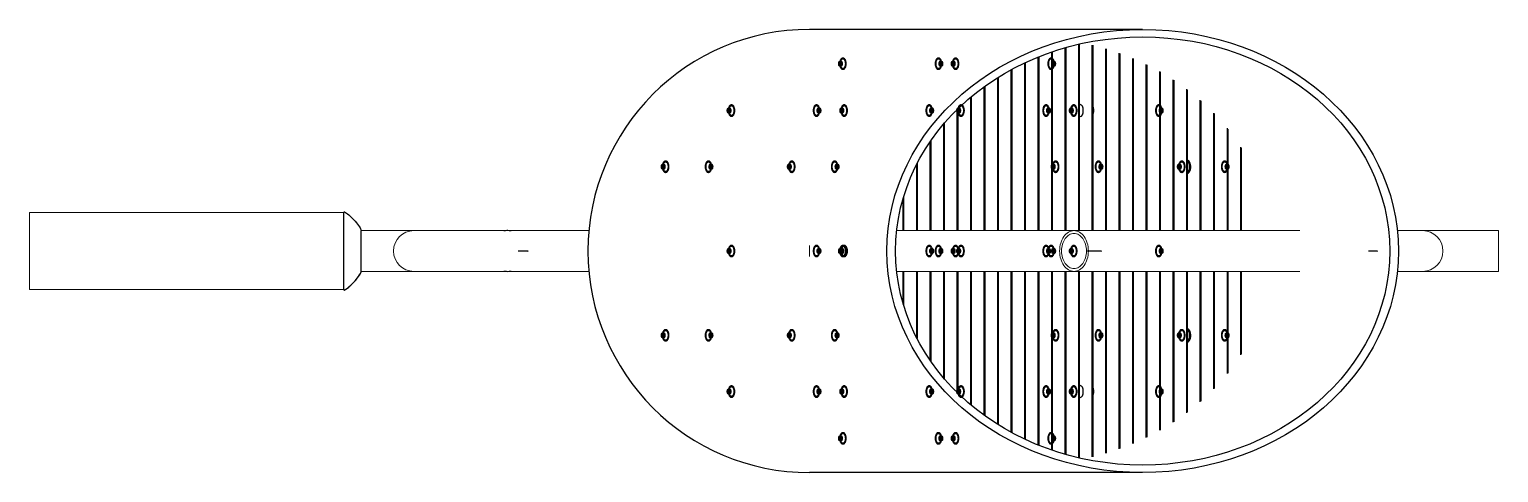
# Model space of a CAD drawing. Header units: millimetres. Extents: x 1147.5 to 1224.1, y 2097.1 to 2139.6.
# Drawn here: x 1220.918 to 1224.057, y 2104.418 to 2105.364 of the extents above; entities that cross this region are included whole.
import ezdxf

# ---------------------------------------------------------------- set-up
doc = ezdxf.new("R2010")
doc.units = ezdxf.units.MM
doc.linetypes.add('DASHED', pattern=[0.75, 0.5, -0.25])
for name, color, linetype in [('Cubierta_BackgroundLines', 4, 'Continuous'), ('Lamelas_BackgroundLines', 150, 'Continuous'), ('Reductores_BackgroundLines', 3, 'Continuous'), ('Reductores_CurveTangencyLines', 3, 'Continuous'), ('Separador_BackgroundLines', 5, 'Continuous'), ('Tapon_BackgroundLines', 1, 'Continuous'), ('Tapon_CurveTangencyLines', 1, 'Continuous'), ('tubo de media_BackgroundLines', 3, 'Continuous')]:
    doc.layers.add(name, color=color, linetype=linetype)
for name, color, linetype, lineweight in [('PVC3_BackgroundLines', 1, 'Continuous', 13), ('PVC3_CurveTangencyLines', 1, 'Continuous', 13), ('PVC6_BackgroundLines', 1, 'Continuous', 13)]:
    doc.layers.add(name, color=color, linetype=linetype, lineweight=lineweight)

msp = doc.modelspace()

# ---------------------------------------------------------------- linework, layer by layer
at = {"layer": 'Cubierta_BackgroundLines', "linetype": 'Continuous'}
for p, q in [((1223.2962, 2105.3641), (1222.5844, 2105.3641)), ((1223.2962, 2104.4177), (1222.5844, 2104.4177))]:
    msp.add_line(p, q, dxfattribs=at)
for start, end in [(90, 180), (90, 270), (180, 270)]:
    msp.add_arc((1222.5844, 2104.8909), 0.4732, start, end, dxfattribs=at)
for major_axis in [(-0.5464, 0), (-0.5279, 0)]:
    msp.add_ellipse((1223.2962, 2104.8909), major_axis=major_axis, ratio=0.866025, dxfattribs=at)
at = {"layer": 'Lamelas_BackgroundLines', "linetype": 'Continuous'}
for p, q in [((1223.1309, 2104.9344), (1223.1309, 2105.3251)), ((1223.1318, 2105.3254), (1223.1318, 2104.9344)), ((1223.1598, 2104.9344), (1223.1598, 2105.3326)), ((1223.1606, 2105.3328), (1223.1606, 2104.9344)), ((1223.1886, 2104.9344), (1223.1886, 2105.3308)), ((1223.1895, 2105.3305), (1223.1895, 2104.9344)), ((1223.0443, 2104.9344), (1223.0443, 2105.2928)), ((1223.0452, 2105.2932), (1223.0452, 2104.9344)), ((1223.0732, 2104.9344), (1223.0732, 2105.3053)), ((1223.0741, 2105.3057), (1223.0741, 2104.9344)), ((1223.102, 2104.9344), (1223.102, 2105.3161)), ((1223.1029, 2105.3164), (1223.1029, 2104.9344)), ((1223.2175, 2104.9344), (1223.2175, 2105.3229)), ((1223.2183, 2105.3226), (1223.2183, 2104.9344)), ((1223.2463, 2104.9344), (1223.2463, 2105.3134)), ((1223.2472, 2105.313), (1223.2472, 2104.9344)), ((1223.2752, 2104.9344), (1223.2752, 2105.3022)), ((1223.276, 2105.3017), (1223.276, 2104.9344)), ((1222.9866, 2104.9344), (1222.9866, 2105.2613)), ((1222.9875, 2105.2618), (1222.9875, 2104.9344)), ((1223.0155, 2104.9344), (1223.0155, 2105.2782)), ((1223.0164, 2105.2786), (1223.0164, 2104.9344)), ((1223.304, 2104.9344), (1223.304, 2105.2891)), ((1223.3049, 2105.2885), (1223.3049, 2104.9344)), ((1223.3329, 2104.9344), (1223.3329, 2105.2739)), ((1223.3337, 2105.2733), (1223.3337, 2104.9344)), ((1222.9578, 2104.9344), (1222.9578, 2105.2419)), ((1222.9587, 2105.2425), (1222.9587, 2104.9344)), ((1223.3617, 2104.9344), (1223.3617, 2105.2564)), ((1223.3626, 2105.2556), (1223.3626, 2104.9344)), ((1223.3906, 2104.9344), (1223.3906, 2105.2362)), ((1223.3914, 2105.2353), (1223.3914, 2104.9344)), ((1222.9289, 2104.9344), (1222.9289, 2105.2194)), ((1222.9298, 2105.2201), (1222.9298, 2104.9344)), ((1223.4194, 2104.9344), (1223.4194, 2105.2128)), ((1223.4203, 2105.2118), (1223.4203, 2104.9344)), ((1222.9001, 2104.9344), (1222.9001, 2105.1932)), ((1222.901, 2105.1941), (1222.901, 2104.9344)), ((1223.4483, 2104.9344), (1223.4483, 2105.1854)), ((1223.4491, 2105.1842), (1223.4491, 2104.9344)), ((1222.8712, 2104.9344), (1222.8712, 2105.1622)), ((1222.8721, 2105.1632), (1222.8721, 2104.9344)), ((1223.4771, 2104.9344), (1223.4771, 2105.1529)), ((1223.478, 2105.1514), (1223.478, 2104.9344)), ((1222.8424, 2104.9344), (1222.8424, 2105.1246)), ((1222.8433, 2105.1258), (1222.8433, 2104.9344)), ((1223.506, 2104.9344), (1223.506, 2105.1129)), ((1223.5068, 2105.111), (1223.5068, 2104.9344)), ((1222.8135, 2104.9344), (1222.8135, 2105.0762)), ((1222.8144, 2105.0779), (1222.8144, 2104.9344)), ((1222.7847, 2104.9344), (1222.7847, 2105.0041)), ((1222.7856, 2105.007), (1222.7856, 2104.9344)), ((1222.7847, 2104.7777), (1222.7847, 2104.8474)), ((1222.7856, 2104.8474), (1222.7856, 2104.7748)), ((1222.8135, 2104.7057), (1222.8135, 2104.8474)), ((1222.8144, 2104.8474), (1222.8144, 2104.704)), ((1222.8424, 2104.6573), (1222.8424, 2104.8474)), ((1222.8433, 2104.8474), (1222.8433, 2104.656)), ((1222.8712, 2104.6196), (1222.8712, 2104.8474)), ((1222.8721, 2104.8474), (1222.8721, 2104.6186)), ((1222.9001, 2104.5887), (1222.9001, 2104.8474)), ((1222.901, 2104.8474), (1222.901, 2104.5878)), ((1222.9289, 2104.5625), (1222.9289, 2104.8474)), ((1222.9298, 2104.8474), (1222.9298, 2104.5618)), ((1222.9578, 2104.54), (1222.9578, 2104.8474)), ((1222.9587, 2104.8474), (1222.9587, 2104.5394)), ((1222.9866, 2104.5206), (1222.9866, 2104.8474)), ((1222.9875, 2104.8474), (1222.9875, 2104.52)), ((1223.0155, 2104.5037), (1223.0155, 2104.8474)), ((1223.0164, 2104.8474), (1223.0164, 2104.5032)), ((1223.0443, 2104.4891), (1223.0443, 2104.8474)), ((1223.0452, 2104.8474), (1223.0452, 2104.4887)), ((1223.0732, 2104.4765), (1223.0732, 2104.8474)), ((1223.0741, 2104.8474), (1223.0741, 2104.4762)), ((1223.102, 2104.4658), (1223.102, 2104.8474)), ((1223.1029, 2104.8474), (1223.1029, 2104.4655)), ((1223.1309, 2104.4567), (1223.1309, 2104.8474)), ((1223.1318, 2104.8474), (1223.1318, 2104.4565)), ((1223.1598, 2104.4493), (1223.1598, 2104.8474)), ((1223.1606, 2104.8474), (1223.1606, 2104.4491)), ((1223.1886, 2104.4511), (1223.1886, 2104.8474)), ((1223.1895, 2104.8474), (1223.1895, 2104.4514)), ((1223.2175, 2104.4589), (1223.2175, 2104.8474)), ((1223.2183, 2104.8474), (1223.2183, 2104.4593)), ((1223.2463, 2104.4684), (1223.2463, 2104.8474)), ((1223.2472, 2104.8474), (1223.2472, 2104.4689)), ((1223.2752, 2104.4797), (1223.2752, 2104.8474)), ((1223.276, 2104.8474), (1223.276, 2104.4802)), ((1223.304, 2104.4928), (1223.304, 2104.8474)), ((1223.3049, 2104.8474), (1223.3049, 2104.4933)), ((1223.3329, 2104.508), (1223.3329, 2104.8474)), ((1223.3337, 2104.8474), (1223.3337, 2104.5086)), ((1223.3617, 2104.5255), (1223.3617, 2104.8474)), ((1223.3626, 2104.8474), (1223.3626, 2104.5262)), ((1223.3906, 2104.5457), (1223.3906, 2104.8474)), ((1223.3914, 2104.8474), (1223.3914, 2104.5466)), ((1223.4194, 2104.5691), (1223.4194, 2104.8474)), ((1223.4203, 2104.8474), (1223.4203, 2104.5701)), ((1223.4483, 2104.5965), (1223.4483, 2104.8474)), ((1223.4491, 2104.8474), (1223.4491, 2104.5976)), ((1223.4771, 2104.629), (1223.4771, 2104.8474)), ((1223.478, 2104.8474), (1223.478, 2104.6304)), ((1223.506, 2104.669), (1223.506, 2104.8474)), ((1223.5068, 2104.8474), (1223.5068, 2104.6708))]:
    msp.add_line(p, q, dxfattribs=at)
at = {"layer": 'PVC3_BackgroundLines', "linetype": 'Continuous'}
for p, q in [((1221.6268, 2104.9344), (1221.6268, 2104.8474)), ((1221.6893, 2104.9344), (1221.6268, 2104.9344)), ((1221.7393, 2104.9344), (1221.6893, 2104.9344)), ((1221.7393, 2104.9344), (1221.7893, 2104.9344)), ((1222.1132, 2104.9344), (1221.7893, 2104.9344)), ((1222.7706, 2104.9344), (1223.632, 2104.9344)), ((1223.8403, 2104.9344), (1223.8442, 2104.9344)), ((1223.8442, 2104.9344), (1223.8942, 2104.9344)), ((1223.9442, 2104.9344), (1223.8942, 2104.9344)), ((1223.9442, 2104.9344), (1224.0567, 2104.9344)), ((1224.0567, 2104.8474), (1224.0567, 2104.9344)), ((1222.5844, 2104.8789), (1222.5844, 2104.903)), ((1221.6893, 2104.8474), (1221.6268, 2104.8474)), ((1221.6893, 2104.8474), (1221.7393, 2104.8474)), ((1221.7893, 2104.8474), (1221.7393, 2104.8474)), ((1222.1132, 2104.8474), (1221.7893, 2104.8474)), ((1222.7706, 2104.8474), (1223.632, 2104.8474)), ((1223.8403, 2104.8474), (1223.8442, 2104.8474)), ((1223.8942, 2104.8474), (1223.8442, 2104.8474)), ((1223.8942, 2104.8474), (1223.9442, 2104.8474)), ((1223.9442, 2104.8474), (1224.0567, 2104.8474))]:
    msp.add_line(p, q, dxfattribs=at)
for centre, start, end in [((1221.7393, 2104.8909), 90, 270), ((1223.8942, 2104.8909), 270, 90)]:
    msp.add_arc(centre, 0.0435, start, end, dxfattribs=at)
at = {"layer": 'PVC3_CurveTangencyLines', "color": 1, "linetype": 'DASHED'}
for major_axis in [(0, -0.0435), (0, -0.0375)]:
    msp.add_ellipse((1223.1495, 2104.8909), major_axis=major_axis, ratio=0.707107, dxfattribs=at)
at = {"layer": 'PVC6_BackgroundLines', "linetype": 'Continuous'}
for p, q in [((1220.9178, 2104.8089), (1220.9178, 2104.9729)), ((1220.9178, 2104.9729), (1221.5893, 2104.9729)), ((1221.5893, 2104.8089), (1221.5893, 2104.9729)), ((1220.9178, 2104.8089), (1221.5893, 2104.8089))]:
    msp.add_line(p, q, dxfattribs=at)
at = {"layer": 'Reductores_BackgroundLines', "linetype": 'Continuous'}
for p, q in [((1221.5893, 2104.8089), (1221.5893, 2104.9729)), ((1221.6268, 2104.8474), (1221.6268, 2104.9344))]:
    msp.add_line(p, q, dxfattribs=at)
for points, knots in [([(1221.5893, 2104.9729), (1221.5893, 2104.9731), (1221.5893, 2104.9733), (1221.5894, 2104.9736), (1221.5894, 2104.9737), (1221.5896, 2104.974), (1221.5896, 2104.974), (1221.5898, 2104.9741), (1221.5899, 2104.9742), (1221.5901, 2104.9742), (1221.5902, 2104.9743), (1221.5905, 2104.9743), (1221.5907, 2104.9743), (1221.5912, 2104.9742), (1221.5916, 2104.974), (1221.5929, 2104.9734), (1221.594, 2104.9728), (1221.598, 2104.9699), (1221.6016, 2104.9668), (1221.609, 2104.9595), (1221.6129, 2104.9554), (1221.6197, 2104.9473), (1221.6226, 2104.9433), (1221.6253, 2104.9389), (1221.6258, 2104.9379), (1221.6266, 2104.9359), (1221.6268, 2104.9351), (1221.6268, 2104.9344)], [0, 0, 0, 0, 0.019109, 0.019109, 0.045541, 0.045541, 0.063078, 0.063078, 0.079491, 0.079491, 0.098308, 0.098308, 0.123978, 0.123978, 0.165961, 0.165961, 0.251336, 0.251336, 0.451336, 0.451336, 0.651336, 0.651336, 0.851336, 0.851336, 0.925668, 0.925668, 1, 1, 1, 1]), ([(1221.9316, 2104.9344), (1221.9337, 2104.9348), (1221.9359, 2104.935), (1221.941, 2104.9352), (1221.944, 2104.935), (1221.947, 2104.9344)], [0.19092397, 0.19092397, 0.19092397, 0.19092397, 0.19732047, 0.19732047, 0.20630544, 0.20630544, 0.20630544, 0.20630544]), ([(1221.5893, 2104.8089), (1221.5893, 2104.8088), (1221.5893, 2104.8086), (1221.5894, 2104.8083), (1221.5894, 2104.8081), (1221.5896, 2104.8079), (1221.5896, 2104.8078), (1221.5898, 2104.8077), (1221.5899, 2104.8077), (1221.5901, 2104.8076), (1221.5902, 2104.8076), (1221.5905, 2104.8076), (1221.5907, 2104.8076), (1221.5912, 2104.8077), (1221.5916, 2104.8078), (1221.5929, 2104.8084), (1221.594, 2104.8091), (1221.598, 2104.812), (1221.6016, 2104.8151), (1221.609, 2104.8224), (1221.6129, 2104.8265), (1221.6197, 2104.8346), (1221.6226, 2104.8385), (1221.6253, 2104.8429), (1221.6258, 2104.844), (1221.6266, 2104.8459), (1221.6268, 2104.8468), (1221.6268, 2104.8474)], [0, 0, 0, 0, 0.019109, 0.019109, 0.045541, 0.045541, 0.063078, 0.063078, 0.079491, 0.079491, 0.098308, 0.098308, 0.123978, 0.123978, 0.165961, 0.165961, 0.251336, 0.251336, 0.451336, 0.451336, 0.651336, 0.651336, 0.851336, 0.851336, 0.925668, 0.925668, 1, 1, 1, 1]), ([(1221.947, 2104.8474), (1221.9457, 2104.8472), (1221.9444, 2104.847), (1221.9393, 2104.8466), (1221.9354, 2104.8468), (1221.9316, 2104.8474)], [0.05271844, 0.05271844, 0.05271844, 0.05271844, 0.05655487, 0.05655487, 0.06811949, 0.06811949, 0.06811949, 0.06811949])]:
    msp.add_open_spline(points, degree=3, knots=knots, dxfattribs=at)
at = {"layer": 'Reductores_CurveTangencyLines', "color": 1, "linetype": 'DASHED'}
for points in [[(1221.9828, 2104.8909), (1221.9875, 2104.8909), (1221.9667, 2104.8909), (1221.962, 2104.8909)], [(1223.2076, 2104.8909), (1223.2144, 2104.8909), (1223.1839, 2104.8909), (1223.1771, 2104.8909)], [(1223.7974, 2104.8909), (1223.8018, 2104.8909), (1223.783, 2104.8909), (1223.7786, 2104.8909)], [(1221.5893, 2104.8089), (1221.5893, 2104.8), (1221.6268, 2104.8385), (1221.6268, 2104.8474)]]:
    msp.add_open_spline(points, degree=3, dxfattribs=at)
at = {"layer": 'Separador_BackgroundLines', "linetype": 'Continuous'}
for p, q in [((1223.3923, 2105.0845), (1223.3944, 2105.0845)), ((1223.3923, 2105.0573), (1223.3944, 2105.0573)), ((1223.3923, 2104.7245), (1223.3944, 2104.7245)), ((1223.3923, 2104.6973), (1223.3944, 2104.6973))]:
    msp.add_line(p, q, dxfattribs=at)
for centre, major_axis, start_param, end_param in [((1223.185, 2105.1909), (0, -0.0136), 0.7089, 2.432692), ((1223.3923, 2105.0709), (0, -0.0136), 0, 3.272667), ((1223.3923, 2105.0709), (0, -0.0114), 0.138601, 3.002992), ((1223.414, 2105.0709), (0, -0.0136), 1.189341, 1.952251), ((1223.3923, 2105.0709), (0, -0.0136), 6.152111, 6.283185), ((1223.3923, 2104.7109), (0, -0.0136), 0, 3.272667), ((1223.3923, 2104.7109), (0, -0.0136), 6.152111, 6.283185), ((1223.3923, 2104.7109), (0, -0.0114), 0.138601, 3.002992), ((1223.414, 2104.7109), (0, -0.0136), 1.189341, 1.952251), ((1223.185, 2104.5909), (0, -0.0136), 0.7089, 2.432692)]:
    msp.add_ellipse(centre, major_axis=major_axis, ratio=0.5, start_param=start_param, end_param=end_param, dxfattribs=at)
at = {"layer": 'Tapon_BackgroundLines', "linetype": 'Continuous'}
for p, q in [((1223.1606, 2105.2036), (1223.1629, 2105.2036)), ((1223.1606, 2105.1782), (1223.1629, 2105.1782)), ((1223.1606, 2104.6036), (1223.1629, 2104.6036)), ((1223.1606, 2104.5782), (1223.1629, 2104.5782))]:
    msp.add_line(p, q, dxfattribs=at)
for centre, start_param, end_param in [((1223.1629, 2105.1909), 3.141593, 6.283185), ((1223.3902, 2105.0709), 3.336701, 6.088077), ((1223.3902, 2104.7109), 3.336701, 6.088077), ((1223.1629, 2104.5909), 3.141593, 6.283185)]:
    msp.add_ellipse(centre, major_axis=(0, 0.0127), ratio=0.5, start_param=start_param, end_param=end_param, dxfattribs=at)
at = {"layer": 'Tapon_CurveTangencyLines', "color": 1, "linetype": 'DASHED'}
for centre, major_axis in [((1222.6496, 2105.2909), (0, 0.0056)), ((1222.6515, 2105.2909), (0, 0.0056)), ((1222.6558, 2105.2909), (0, 0.0127)), ((1222.6558, 2105.2909), (0, 0.0105)), ((1222.86, 2105.2909), (0, 0.0127)), ((1222.86, 2105.2909), (0, 0.0105)), ((1222.8642, 2105.2909), (0, 0.0056)), ((1222.8661, 2105.2909), (0, 0.0056)), ((1222.8904, 2105.2909), (0, 0.0056)), ((1222.8923, 2105.2909), (0, 0.0056)), ((1222.8965, 2105.2909), (0, 0.0127)), ((1222.8965, 2105.2909), (0, 0.0105)), ((1223.1007, 2105.2909), (0, 0.0127)), ((1223.1007, 2105.2909), (0, 0.0105)), ((1223.105, 2105.2909), (0, 0.0056)), ((1223.1069, 2105.2909), (0, 0.0056)), ((1222.4178, 2105.1909), (0, 0.0127)), ((1222.4178, 2105.1909), (0, 0.0105)), ((1222.5994, 2105.1909), (0, 0.0127)), ((1222.5994, 2105.1909), (0, 0.0105)), ((1222.6585, 2105.1909), (0, 0.0127)), ((1222.6585, 2105.1909), (0, 0.0105)), ((1222.8402, 2105.1909), (0, 0.0127)), ((1222.8402, 2105.1909), (0, 0.0105)), ((1222.9082, 2105.1909), (0, 0.0127)), ((1222.9082, 2105.1909), (0, 0.0105)), ((1223.0899, 2105.1909), (0, 0.0127)), ((1223.0899, 2105.1909), (0, 0.0105)), ((1223.149, 2105.1909), (0, 0.0127)), ((1223.149, 2105.1909), (0, 0.0105)), ((1223.3307, 2105.1909), (0, 0.0127)), ((1223.3307, 2105.1909), (0, 0.0105)), ((1222.4116, 2105.1909), (0, 0.0056)), ((1222.4135, 2105.1909), (0, 0.0056)), ((1222.6037, 2105.1909), (0, 0.0056)), ((1222.6056, 2105.1909), (0, 0.0056)), ((1222.6524, 2105.1909), (0, 0.0056)), ((1222.6543, 2105.1909), (0, 0.0056)), ((1222.8444, 2105.1909), (0, 0.0056)), ((1222.8463, 2105.1909), (0, 0.0056)), ((1222.9021, 2105.1909), (0, 0.0056)), ((1222.904, 2105.1909), (0, 0.0056)), ((1223.0942, 2105.1909), (0, 0.0056)), ((1223.0961, 2105.1909), (0, 0.0056)), ((1223.1428, 2105.1909), (0, 0.0056)), ((1223.1447, 2105.1909), (0, 0.0056)), ((1223.3349, 2105.1909), (0, 0.0056)), ((1223.3368, 2105.1909), (0, 0.0056)), ((1222.2709, 2105.0709), (0, 0.0056)), ((1222.2728, 2105.0709), (0, 0.0056)), ((1222.277, 2105.0709), (0, 0.0127)), ((1222.277, 2105.0709), (0, 0.0105)), ((1222.3686, 2105.0709), (0, 0.0127)), ((1222.3686, 2105.0709), (0, 0.0105)), ((1222.3729, 2105.0709), (0, 0.0056)), ((1222.3748, 2105.0709), (0, 0.0056)), ((1222.5404, 2105.0709), (0, 0.0056)), ((1222.5423, 2105.0709), (0, 0.0056)), ((1222.5466, 2105.0709), (0, 0.0127)), ((1222.5466, 2105.0709), (0, 0.0105)), ((1222.6382, 2105.0709), (0, 0.0127)), ((1222.6382, 2105.0709), (0, 0.0105)), ((1222.6424, 2105.0709), (0, 0.0056)), ((1222.6443, 2105.0709), (0, 0.0056)), ((1223.1041, 2105.0709), (0, 0.0056)), ((1223.106, 2105.0709), (0, 0.0056)), ((1223.1102, 2105.0709), (0, 0.0127)), ((1223.1102, 2105.0709), (0, 0.0105)), ((1223.2018, 2105.0709), (0, 0.0127)), ((1223.2018, 2105.0709), (0, 0.0105)), ((1223.2061, 2105.0709), (0, 0.0056)), ((1223.208, 2105.0709), (0, 0.0056)), ((1223.3736, 2105.0709), (0, 0.0056)), ((1223.3755, 2105.0709), (0, 0.0056)), ((1223.3798, 2105.0709), (0, 0.0127)), ((1223.3798, 2105.0709), (0, 0.0105)), ((1223.4714, 2105.0709), (0, 0.0127)), ((1223.4714, 2105.0709), (0, 0.0105)), ((1223.4756, 2105.0709), (0, 0.0056)), ((1223.4775, 2105.0709), (0, 0.0056)), ((1222.4116, 2104.8909), (0, 0.0056)), ((1222.4135, 2104.8909), (0, 0.0056)), ((1222.4178, 2104.8909), (0, 0.0127)), ((1222.4178, 2104.8909), (0, 0.0105)), ((1222.5994, 2104.8909), (0, 0.0127)), ((1222.5994, 2104.8909), (0, 0.0105)), ((1222.6037, 2104.8909), (0, 0.0056)), ((1222.6056, 2104.8909), (0, 0.0056)), ((1222.6496, 2104.8909), (0, 0.0056)), ((1222.6515, 2104.8909), (0, 0.0056)), ((1222.6558, 2104.8909), (0, 0.0127)), ((1222.6524, 2104.8909), (0, 0.0056)), ((1222.6558, 2104.8909), (0, 0.0105)), ((1222.6543, 2104.8909), (0, 0.0056)), ((1222.6585, 2104.8909), (0, 0.0127)), ((1222.6585, 2104.8909), (0, 0.0105)), ((1222.8402, 2104.8909), (0, 0.0127)), ((1222.8402, 2104.8909), (0, 0.0105)), ((1222.8444, 2104.8909), (0, 0.0056)), ((1222.8463, 2104.8909), (0, 0.0056)), ((1222.86, 2104.8909), (0, 0.0127)), ((1222.86, 2104.8909), (0, 0.0105)), ((1222.8642, 2104.8909), (0, 0.0056)), ((1222.8661, 2104.8909), (0, 0.0056)), ((1222.8904, 2104.8909), (0, 0.0056)), ((1222.8923, 2104.8909), (0, 0.0056)), ((1222.8965, 2104.8909), (0, 0.0127)), ((1222.8965, 2104.8909), (0, 0.0105)), ((1222.9021, 2104.8909), (0, 0.0056)), ((1222.904, 2104.8909), (0, 0.0056)), ((1222.9082, 2104.8909), (0, 0.0127)), ((1222.9082, 2104.8909), (0, 0.0105)), ((1223.0899, 2104.8909), (0, 0.0127)), ((1223.0899, 2104.8909), (0, 0.0105)), ((1223.0942, 2104.8909), (0, 0.0056)), ((1223.0961, 2104.8909), (0, 0.0056)), ((1223.1007, 2104.8909), (0, 0.0127)), ((1223.1007, 2104.8909), (0, 0.0105)), ((1223.105, 2104.8909), (0, 0.0056)), ((1223.1069, 2104.8909), (0, 0.0056)), ((1223.1428, 2104.8909), (0, 0.0056)), ((1223.1447, 2104.8909), (0, 0.0056)), ((1223.149, 2104.8909), (0, 0.0127)), ((1223.149, 2104.8909), (0, 0.0105)), ((1223.3307, 2104.8909), (0, 0.0127)), ((1223.3307, 2104.8909), (0, 0.0105)), ((1223.3349, 2104.8909), (0, 0.0056)), ((1223.3368, 2104.8909), (0, 0.0056)), ((1222.2709, 2104.7109), (0, 0.0056)), ((1222.2728, 2104.7109), (0, 0.0056)), ((1222.277, 2104.7109), (0, 0.0127)), ((1222.277, 2104.7109), (0, 0.0105)), ((1222.3686, 2104.7109), (0, 0.0127)), ((1222.3686, 2104.7109), (0, 0.0105)), ((1222.3729, 2104.7109), (0, 0.0056)), ((1222.3748, 2104.7109), (0, 0.0056)), ((1222.5404, 2104.7109), (0, 0.0056)), ((1222.5423, 2104.7109), (0, 0.0056)), ((1222.5466, 2104.7109), (0, 0.0127)), ((1222.5466, 2104.7109), (0, 0.0105)), ((1222.6382, 2104.7109), (0, 0.0127)), ((1222.6382, 2104.7109), (0, 0.0105)), ((1222.6424, 2104.7109), (0, 0.0056)), ((1222.6443, 2104.7109), (0, 0.0056)), ((1223.1041, 2104.7109), (0, 0.0056)), ((1223.106, 2104.7109), (0, 0.0056)), ((1223.1102, 2104.7109), (0, 0.0127)), ((1223.1102, 2104.7109), (0, 0.0105)), ((1223.2018, 2104.7109), (0, 0.0127)), ((1223.2018, 2104.7109), (0, 0.0105)), ((1223.2061, 2104.7109), (0, 0.0056)), ((1223.208, 2104.7109), (0, 0.0056)), ((1223.3736, 2104.7109), (0, 0.0056)), ((1223.3755, 2104.7109), (0, 0.0056)), ((1223.3798, 2104.7109), (0, 0.0127)), ((1223.3798, 2104.7109), (0, 0.0105)), ((1223.4714, 2104.7109), (0, 0.0127)), ((1223.4714, 2104.7109), (0, 0.0105)), ((1223.4756, 2104.7109), (0, 0.0056)), ((1223.4775, 2104.7109), (0, 0.0056)), ((1222.4178, 2104.5909), (0, 0.0127)), ((1222.4178, 2104.5909), (0, 0.0105)), ((1222.5994, 2104.5909), (0, 0.0127)), ((1222.5994, 2104.5909), (0, 0.0105)), ((1222.6585, 2104.5909), (0, 0.0127)), ((1222.6585, 2104.5909), (0, 0.0105)), ((1222.8402, 2104.5909), (0, 0.0127)), ((1222.8402, 2104.5909), (0, 0.0105)), ((1222.9082, 2104.5909), (0, 0.0127)), ((1222.9082, 2104.5909), (0, 0.0105)), ((1223.0899, 2104.5909), (0, 0.0127)), ((1223.0899, 2104.5909), (0, 0.0105)), ((1223.149, 2104.5909), (0, 0.0127)), ((1223.149, 2104.5909), (0, 0.0105)), ((1223.3307, 2104.5909), (0, 0.0127)), ((1223.3307, 2104.5909), (0, 0.0105)), ((1222.4116, 2104.5909), (0, 0.0056)), ((1222.4135, 2104.5909), (0, 0.0056)), ((1222.6037, 2104.5909), (0, 0.0056)), ((1222.6056, 2104.5909), (0, 0.0056)), ((1222.6524, 2104.5909), (0, 0.0056)), ((1222.6543, 2104.5909), (0, 0.0056)), ((1222.8444, 2104.5909), (0, 0.0056)), ((1222.8463, 2104.5909), (0, 0.0056)), ((1222.9021, 2104.5909), (0, 0.0056)), ((1222.904, 2104.5909), (0, 0.0056)), ((1223.0942, 2104.5909), (0, 0.0056)), ((1223.0961, 2104.5909), (0, 0.0056)), ((1223.1428, 2104.5909), (0, 0.0056)), ((1223.1447, 2104.5909), (0, 0.0056)), ((1223.3349, 2104.5909), (0, 0.0056)), ((1223.3368, 2104.5909), (0, 0.0056)), ((1222.6496, 2104.4909), (0, 0.0056)), ((1222.6515, 2104.4909), (0, 0.0056)), ((1222.6558, 2104.4909), (0, 0.0127)), ((1222.6558, 2104.4909), (0, 0.0105)), ((1222.86, 2104.4909), (0, 0.0127)), ((1222.86, 2104.4909), (0, 0.0105)), ((1222.8642, 2104.4909), (0, 0.0056)), ((1222.8661, 2104.4909), (0, 0.0056)), ((1222.8904, 2104.4909), (0, 0.0056)), ((1222.8923, 2104.4909), (0, 0.0056)), ((1222.8965, 2104.4909), (0, 0.0127)), ((1222.8965, 2104.4909), (0, 0.0105)), ((1223.1007, 2104.4909), (0, 0.0127)), ((1223.1007, 2104.4909), (0, 0.0105)), ((1223.105, 2104.4909), (0, 0.0056)), ((1223.1069, 2104.4909), (0, 0.0056))]:
    msp.add_ellipse(centre, major_axis=major_axis, ratio=0.5, dxfattribs=at)
at = {"layer": 'tubo de media_BackgroundLines', "linetype": 'Continuous'}
for p, q in [((1223.3938, 2105.0814), (1223.3944, 2105.0814)), ((1223.3938, 2105.0604), (1223.3944, 2105.0604)), ((1223.3938, 2104.7214), (1223.3944, 2104.7214)), ((1223.3938, 2104.7004), (1223.3944, 2104.7004))]:
    msp.add_line(p, q, dxfattribs=at)

doc.saveas('drawing.dxf')
